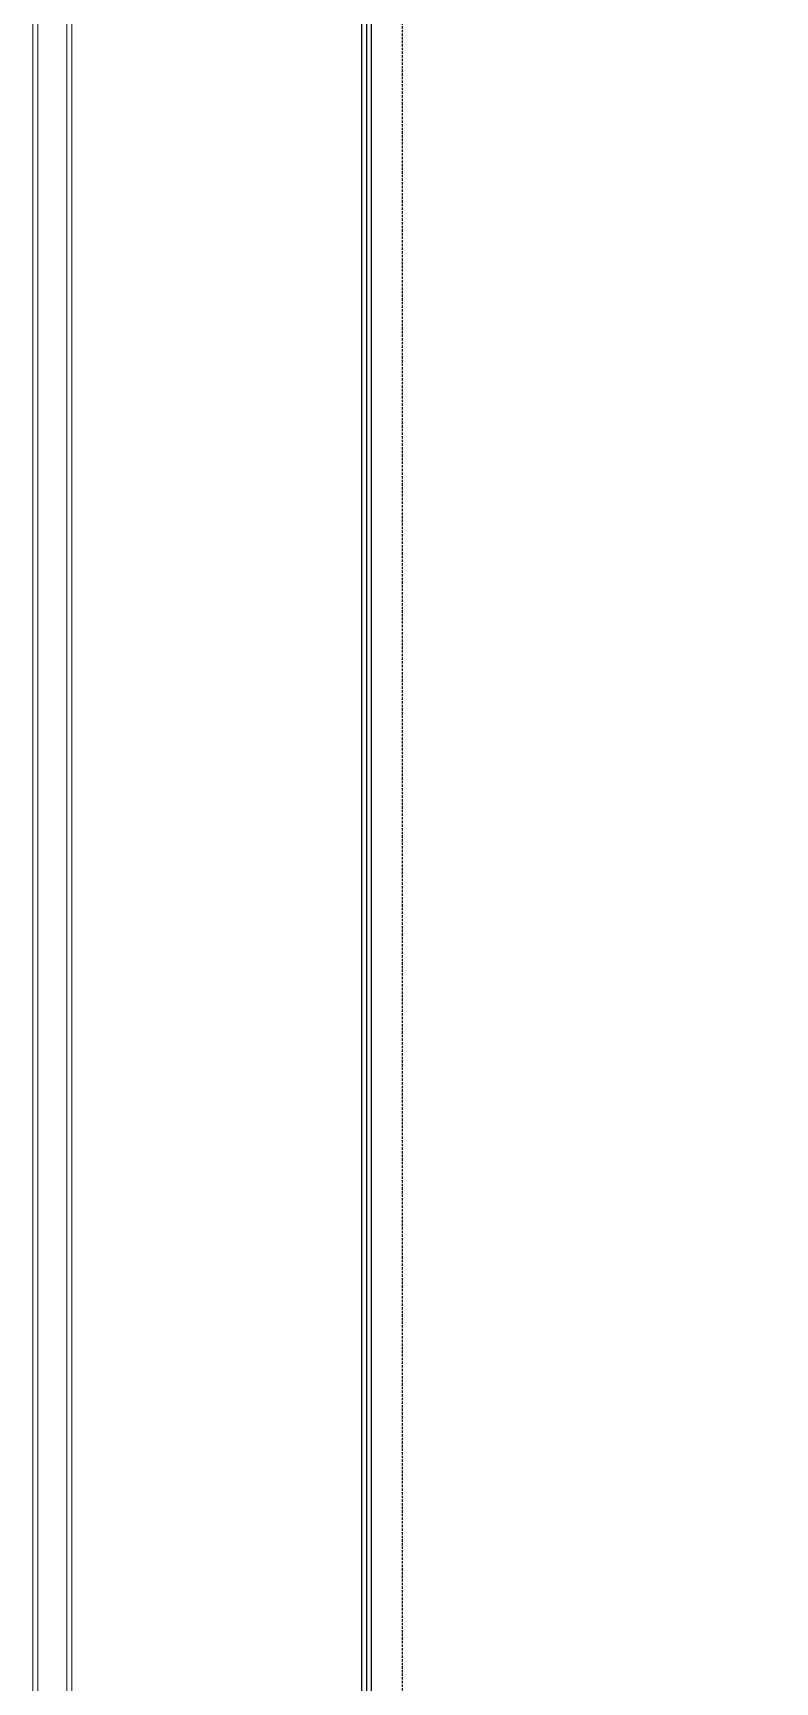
# Model space of a CAD drawing. Header units: millimetres. Extents: x 7297 to 60227, y -7497 to 19324.
# Drawn here: x 56984.1 to 57060.8, y -43.5 to 126.9 of the extents above; entities that cross this region are included whole.
import ezdxf

# ---------------------------------------------------------------- set-up
doc = ezdxf.new("R2010")
doc.units = ezdxf.units.MM
doc.linetypes.add('HIDDEN', pattern=[0.375, 0.25, -0.125])
doc.layers.add('NS_AL_PANEL', color=32, linetype='Continuous', lineweight=9)
doc.layers.add('NS_FRAME', color=253, linetype='Continuous')
doc.layers.add('NS_WATERPROOF', color=150, linetype='Continuous')

# ---------------------------------------------------------------- blocks, each defined once
blk = doc.blocks.new('*U238')
blk.add_lwpolyline([(0, 0), (50, 0), (50, 1157.999999999938), (0, 1157.999999999938)], close=True)
at = {"linetype": 'HIDDEN'}
blk.add_lwpolyline([(3.199999999999818, 0), (46.80000000000018, 0), (46.80000000000018, 1157.999999999938), (3.199999999999818, 1157.999999999938)], close=True, dxfattribs=at)

msp = doc.modelspace()

# ---------------------------------------------------------------- linework, layer by layer
at = {"layer": 'NS_AL_PANEL'}
for p, q in [((56984.12849107585, -787.4661982867083), (56984.12849107538, 241.5338017130589)), ((56984.62849107579, -786.9661982867083), (56984.62849107567, 241.0338017130589)), ((56987.62849107521, -783.9661982867083), (56987.62849107538, 238.0338017130589)), ((56988.12849107509, -783.4661982867083), (56988.1284910755, 237.5338017130589))]:
    msp.add_line(p, q, dxfattribs=at)
at = {"layer": 'NS_WATERPROOF', "ltscale": 3}
for p, q in [((57018.12849096025, -809.46619840324), (57018.12849095967, 331.5338017131462)), ((57018.62849096118, -809.46619840324), (57018.6284909606, 331.5338017131462))]:
    msp.add_line(p, q, dxfattribs=at)

# ---------------------------------------------------------------- block references
at = {"layer": 'NS_FRAME', "xscale": -1}
msp.add_blockref('*U238', (57069.12849107561, -708.4661982867083), dxfattribs=at)

doc.saveas('drawing.dxf')
